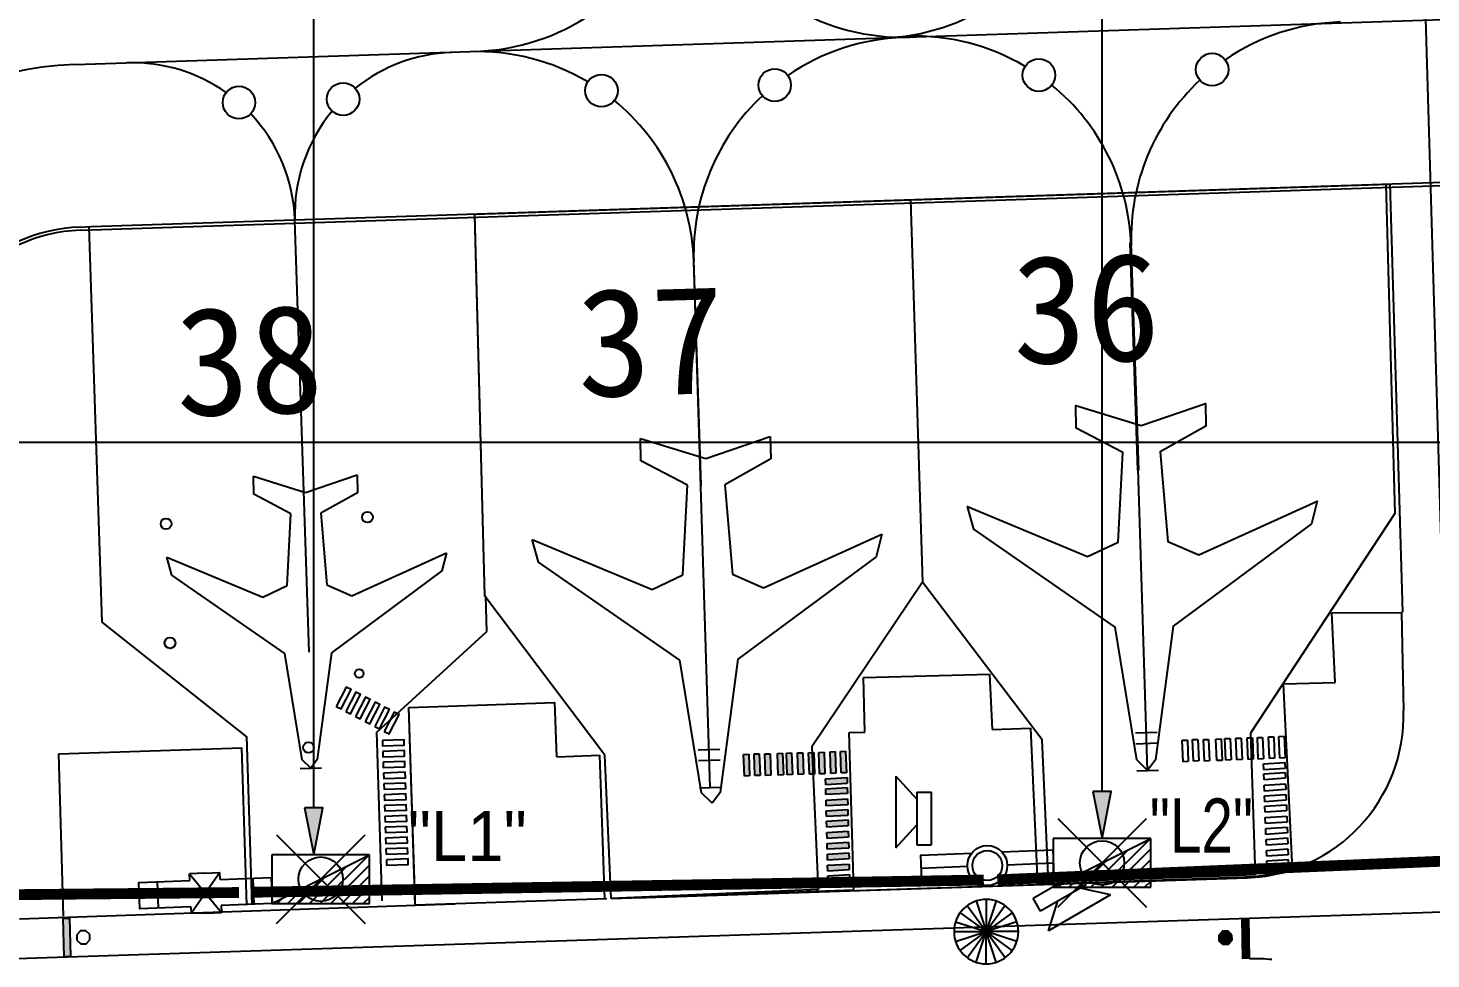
# Model space of a CAD drawing. Header units: millimetres. Extents: x 1358 to 1865, y 706 to 1003.
# Drawn here: x 1554.61 to 1586.23, y 872.35 to 893.32 of the extents above; entities that cross this region are included whole.
import ezdxf

# ---------------------------------------------------------------- set-up
doc = ezdxf.new("R2010")
doc.units = ezdxf.units.MM
doc.header["$PDMODE"] = 35
doc.linetypes.add('HIDDEN', pattern=[9.525, 6.35, -3.175])
for name, color, linetype in [('L-燈具圖', 7, 'Continuous'), ('建築', 7, 'Continuous'), ('文字', 6, 'Continuous'), ('既設管線', 1, 'HIDDEN'), ('電氣設備', 161, 'Continuous')]:
    doc.layers.add(name, color=color, linetype=linetype)
doc.styles.add('AE', font='romans.shx', dxfattribs={"bigfont": 'chineset.shx'})
doc.styles.add('新細明體', font='')
doc.styles.add('細明體', font='')
doc.styles.get('新細明體').set_extended_font_data('新細明體')
doc.styles.get('細明體').set_extended_font_data('細明體')

# ---------------------------------------------------------------- blocks, each defined once
blk = doc.blocks.new('GN02D2D')
at = {"color": 0, "linetype": 'ByBlock'}
for p, q in [((-300, 0), (300, 300)), ((-300, 300), (-300, 0)), ((300, 300), (-300, 300)), ((-3.4, 0), (293.2, 296.6)), ((300, 0), (300, 300)), ((-69.7, 0), (160.6, 230.3)), ((62.9, 0), (300, 237.1)), ((-202.3, 0), (-104.6, 97.7)), ((-136, 0), (28, 164)), ((129.2, 0), (300, 170.8)), ((195.5, 0), (300, 104.5)), ((-300, 0), (300, 0)), ((-268.6, 0), (-237.1, 31.4)), ((261.8, 0), (300, 38.2))]:
    blk.add_line(p, q, dxfattribs=at)
blk.add_point((0, 150), dxfattribs=at)
at = {"color": 0, "linetype": 'ByBlock', "style": 'AE', "flags": 1}
blk.add_attdef('KENCAD', (0, 0), '', height=1, dxfattribs=at)
blk = doc.blocks.new('L-10M高桅桿A')
at = {"layer": 'L-燈具圖', "color": 3}
for p, q in [((-6.1, 0), (-1.84, 0)), ((1.84, 0), (6.1, 0))]:
    blk.add_line(p, q, dxfattribs=at)
at = {"layer": 'L-燈具圖', "color": 3, "elevation": 0}
for points in [[(-1.39, -1.21), (-6.1, -1.21), (-6.1, 1.21), (-1.39, 1.21)], [(1.39, 1.21), (6.1, 1.21), (6.1, -1.21), (1.39, -1.21)]]:
    blk.add_lwpolyline(points, dxfattribs=at)
at = {"layer": 'L-燈具圖', "color": 3}
for radius in [1.84, 1.38]:
    blk.add_circle((0, 0), radius, dxfattribs=at)
blk = doc.blocks.new('L-防水號角喇叭')
at = {"layer": 'L-燈具圖', "color": 6, "ltscale": 1000}
for p, q in [((-19.4, 39.2), (0, 17.9)), ((-19.4, 39.2), (-19.4, -27.1)), ((0, 24.3), (0, -24.3)), ((0, 24.3), (13.6, 24.3)), ((13.6, -24.3), (13.6, 24.3)), ((-19.4, -27.1), (0, -5.7)), ((0, -24.3), (13.6, -24.3))]:
    blk.add_line(p, q, dxfattribs=at)
blk = doc.blocks.new('L-雷雨警示燈')
at = {"layer": 'L-燈具圖', "color": 87, "ltscale": 1000}
for p in [(-9.2, 28.3), (0, 29.7), (9.2, 28.3), (-24, 17.5), (-17.5, 24), (17.5, 24), (24, 17.5), (-28.3, 9.2), (-17.5, -24), (-9.2, -28.3), (28.3, 9.2), (0, -29.7), (9.2, -28.3), (28.3, -9.2), (-29.7, 0), (-28.3, -9.2), (-24, -17.5), (17.5, -24), (24, -17.5), (29.7, 0)]:
    blk.add_line(p, (0, 0), dxfattribs=at)
blk.add_circle((0, 0), 29.7, dxfattribs=at)
blk = doc.blocks.new('L-15M高桅桿Ⅱ')
at = {"layer": 'L-燈具圖', "color": 190}
for p, q in [((0, 1.84), (-1.39, 1.84)), ((-1.39, 1.21), (-1.39, 1.84)), ((1.39, 1.84), (-1.39, -1.84)), ((-1.39, 1.84), (1.39, -1.84)), ((0, 1.84), (1.39, 1.84)), ((1.39, 1.21), (1.39, 1.84)), ((-4.42, 1.21, 3.92), (-4.42, -1.21, 3.92)), ((4.42, 1.21, 3.92), (4.42, -1.21, 3.92)), ((-1.39, -1.21), (-1.39, -1.84)), ((1.39, -1.21), (1.39, -1.84)), ((0, -1.84), (-1.39, -1.84)), ((0, -1.84), (1.39, -1.84))]:
    blk.add_line(p, q, dxfattribs=at)
at = {"layer": 'L-燈具圖', "color": 190, "elevation": 0}
for points in [[(-1.39, -1.21), (-6.1, -1.21), (-6.1, 1.21), (-1.39, 1.21)], [(1.39, 1.21), (6.1, 1.21), (6.1, -1.21), (1.39, -1.21)]]:
    blk.add_lwpolyline(points, dxfattribs=at)

msp = doc.modelspace()

# ---------------------------------------------------------------- hatches: boundary and pattern name
at = {"layer": '建築', "ltscale": 1000}
h = msp.add_hatch(color=256, dxfattribs=at)
h.paths.add_polyline_path([(1570.754, 876.468), (1570.871, 876.472), (1570.854, 876.957), (1570.737, 876.953)])
h.paths.add_polyline_path([(1570.99, 876.479), (1571.107, 876.483), (1571.09, 876.968), (1570.973, 876.964)])
h.paths.add_polyline_path([(1571.233, 876.48), (1571.35, 876.484), (1571.333, 876.969), (1571.216, 876.965)])
h.paths.add_polyline_path([(1571.516, 876.489), (1571.633, 876.493), (1571.616, 876.979), (1571.499, 876.974)])
h.paths.add_polyline_path([(1571.819, 876.987), (1571.702, 876.983), (1571.719, 876.498), (1571.836, 876.502)])
h.paths.add_polyline_path([(1572.067, 876.993), (1571.95, 876.989), (1571.967, 876.503), (1572.084, 876.507)])
h.paths.add_polyline_path([(1572.219, 876.508), (1572.301, 876.511), (1572.28, 876.996), (1572.202, 876.993)])
h.paths.add_polyline_path([(1572.449, 876.516), (1572.566, 876.52), (1572.549, 877.005), (1572.432, 877.001)])
h.paths.add_polyline_path([(1572.701, 876.528), (1572.818, 876.532), (1572.801, 877.017), (1572.684, 877.013)])
h.paths.add_polyline_path([(1572.935, 876.537), (1573.052, 876.541), (1573.035, 877.026), (1572.918, 877.022)])
h.paths.add_polyline_path([(1572.584, 876.404), (1572.589, 876.271), (1573.073, 876.299), (1573.068, 876.432)])
h.paths.add_polyline_path([(1573.076, 876.076), (1573.071, 876.209), (1572.587, 876.181), (1572.592, 876.048)])
h.paths.add_polyline_path([(1573.083, 875.821), (1573.078, 875.954), (1572.593, 875.926), (1572.598, 875.793)])
h.paths.add_polyline_path([(1573.088, 875.581), (1573.083, 875.714), (1572.599, 875.686), (1572.604, 875.553)])
h.paths.add_polyline_path([(1572.605, 875.449), (1572.61, 875.316), (1573.094, 875.344), (1573.089, 875.477)])
h.paths.add_polyline_path([(1572.611, 875.195), (1572.616, 875.062), (1573.1, 875.09), (1573.095, 875.223)])
h.paths.add_polyline_path([(1572.617, 874.95), (1572.622, 874.816), (1573.106, 874.844), (1573.101, 874.978)])
h.paths.add_polyline_path([(1573.112, 874.6), (1573.107, 874.734), (1572.623, 874.706), (1572.628, 874.573)])
h.paths.add_polyline_path([(1572.629, 874.457), (1572.634, 874.324), (1573.118, 874.352), (1573.113, 874.485)])
h.paths.add_polyline_path([(1573.124, 874.114), (1573.119, 874.247), (1572.635, 874.219), (1572.64, 874.086)])
msp.add_hatch(color=256, dxfattribs=at).paths.add_polyline_path([(1555.399, 873.263), (1555.545, 873.267), (1555.568, 872.399), (1555.422, 872.394)])
h = msp.add_hatch(color=256, dxfattribs=at)
h.dxf.hatch_style = 1
h.paths.add_polyline_path([(1581.539, 872.675), (1581.661, 872.678), (1581.744, 872.767), (1581.741, 872.889), (1581.652, 872.973), (1581.53, 872.969), (1581.446, 872.88), (1581.45, 872.758)])
at = {"layer": '文字'}
h = msp.add_hatch(color=256, dxfattribs=at)
h.dxf.hatch_style = 1
h.paths.add_polyline_path([(1579.021, 876.117), (1578.815, 876.117), (1578.815, 875.06)])
h.paths.add_polyline_path([(1578.815, 876.117), (1578.608, 876.117), (1578.815, 875.06)])
h = msp.add_hatch(color=256, dxfattribs=at)
h.dxf.hatch_style = 1
h.paths.add_polyline_path([(1561.255, 875.751), (1561.049, 875.751), (1561.049, 874.693)])
h.paths.add_polyline_path([(1561.049, 875.751), (1560.842, 875.751), (1561.049, 874.693)])

# ---------------------------------------------------------------- linework, layer by layer
msp.add_line((1555.41, 873.308, -0.309), (1555.3, 876.969, -0.309))
at = {"elevation": -0.309}
msp.add_lwpolyline([(1579.84, 876.594), (1579.6, 876.83), (1579.109, 879.822), (1575.927, 882.029), (1575.783, 882.538), (1578.486, 881.411), (1579.174, 881.737), (1579.282, 883.758), (1578.233, 884.306), (1578.225, 884.814), (1579.694, 884.362), (1581.148, 884.86), (1581.157, 884.352), (1580.125, 883.772), (1580.296, 881.754), (1580.993, 881.449), (1583.66, 882.66), (1583.532, 882.146), (1580.419, 879.842), (1580.022, 876.836)], close=True, dxfattribs=at)
at = {"color": 5, "linetype": 'ByBlock'}
msp.add_lwpolyline([(1511.587, 883.992), (1798.346, 883.992), (1798.346, 857.67), (1511.587, 857.67)], close=True, dxfattribs=at)
at = {"layer": '建築', "ltscale": 1000}
for p, q in [((1585.543, 912.695, -0.309), (1587.292, 853.173, -0.309)), ((1555.667, 892.497, -0.309), (1649.171, 895.567, -0.309)), ((1556.035, 888.845, -0.309), (1647.959, 891.863, -0.309)), ((1556.037, 888.772, -0.309), (1647.961, 891.79, -0.309)), ((1564.68, 889.125, -0.309), (1585.281, 889.801, -0.309)), ((1585.212, 889.797, -0.309), (1585.415, 882.382, -0.309)), ((1585.3, 889.806, -0.309), (1585.583, 880.156, -0.309)), ((1574.496, 889.447, -0.309), (1574.767, 880.838, -0.309)), ((1564.906, 880.517, -0.309), (1564.68, 889.127, -0.309)), ((1555.787, 888.837, -0.309), (1556.035, 888.845, -0.309)), ((1556.278, 879.936, -0.309), (1555.986, 888.839, -0.309)), ((1560.942, 879.259, -0.309), (1560.622, 888.992, -0.309)), ((1564.906, 880.517, -0.309), (1564.681, 889.086, -0.309)), ((1564.906, 880.517, -0.309), (1564.681, 889.086, -0.309)), ((1564.906, 880.517, -0.309), (1564.681, 889.086, -0.309)), ((1555.789, 888.763, -0.309), (1556.037, 888.772, -0.309)), ((1579.624, 883.356, -0.309), (1579.45, 888.478, -0.309)), ((1579.643, 883.361, -0.309), (1579.469, 888.482, -0.309)), ((1579.84, 876.594, -0.309), (1579.469, 888.482, -0.309)), ((1569.777, 883.016, -0.309), (1569.612, 888.101, -0.309)), ((1569.983, 876.212, -0.309), (1569.613, 888.066, -0.309)), ((1568.422, 883.566, -0.309), (1568.414, 884.074, -0.309)), ((1568.414, 884.074, -0.309), (1569.883, 883.622, -0.309)), ((1569.883, 883.622, -0.309), (1571.338, 884.119, -0.309)), ((1571.338, 884.119, -0.309), (1571.346, 883.611, -0.309)), ((1569.471, 883.018, -0.309), (1568.422, 883.566, -0.309)), ((1571.346, 883.611, -0.309), (1570.314, 883.031, -0.309)), ((1559.695, 882.815, -0.309), (1559.689, 883.221, -0.309)), ((1559.689, 883.221, -0.309), (1560.865, 882.859, -0.309)), ((1560.865, 882.859, -0.309), (1562.028, 883.257, -0.309)), ((1562.028, 883.257, -0.309), (1562.035, 882.851, -0.309)), ((1560.535, 882.377, -0.309), (1559.695, 882.815, -0.309)), ((1562.035, 882.851, -0.309), (1561.209, 882.387, -0.309)), ((1569.363, 880.997, -0.309), (1569.471, 883.018, -0.309)), ((1569.771, 882.992, -0.309), (1569.771, 883.04, -0.309)), ((1570.314, 883.031, -0.309), (1570.485, 881.014, -0.309)), ((1560.448, 880.759, -0.309), (1560.535, 882.377, -0.309)), ((1561.209, 882.387, -0.309), (1561.346, 880.773, -0.309)), ((1585.415, 882.382, -0.309), (1582.162, 877.43, -0.309)), ((1571.182, 880.709, -0.309), (1573.849, 881.92, -0.309)), ((1573.849, 881.92, -0.309), (1573.721, 881.406, -0.309)), ((1566.116, 881.288, -0.309), (1565.972, 881.798, -0.309)), ((1565.972, 881.798, -0.309), (1568.675, 880.67, -0.309)), ((1557.851, 880.993, -0.309), (1557.735, 881.4, -0.309)), ((1557.735, 881.4, -0.309), (1559.898, 880.498, -0.309)), ((1561.904, 880.529, -0.309), (1564.038, 881.498, -0.309)), ((1564.038, 881.498, -0.309), (1563.935, 881.087, -0.309)), ((1569.298, 879.081, -0.309), (1566.116, 881.288, -0.309)), ((1573.721, 881.406, -0.309), (1570.608, 879.102, -0.309)), ((1560.397, 879.227, -0.309), (1557.851, 880.993, -0.309)), ((1563.935, 881.087, -0.309), (1561.445, 879.243, -0.309)), ((1568.675, 880.67, -0.309), (1569.363, 880.997, -0.309)), ((1570.485, 881.014, -0.309), (1571.182, 880.709, -0.309)), ((1559.898, 880.498, -0.309), (1560.448, 880.759, -0.309)), ((1561.346, 880.773, -0.309), (1561.904, 880.529, -0.309)), ((1574.767, 880.838, -0.309), (1572.274, 877.123, -0.309)), ((1577.463, 877.285, -0.309), (1574.767, 880.838, -0.309)), ((1567.61, 876.939, -0.309), (1564.906, 880.517, -0.309)), ((1564.906, 880.517, -0.309), (1564.906, 880.517, -0.309)), ((1564.951, 879.721, -0.309), (1564.924, 880.521, -0.309)), ((1559.539, 877.349, -0.309), (1556.278, 879.936, -0.309)), ((1583.994, 880.144, -0.309), (1585.565, 880.149, -0.309)), ((1584.07, 878.578, -0.309), (1583.994, 880.144, -0.309)), ((1585.565, 880.151, -0.309), (1585.611, 877.943, -0.309)), ((1585.565, 880.149, -0.309), (1585.565, 880.149, -0.309)), ((1562.467, 877.452, -0.309), (1564.951, 879.721, -0.309)), ((1560.789, 876.834, -0.309), (1560.397, 879.227, -0.309)), ((1561.445, 879.243, -0.309), (1561.127, 876.839, -0.309)), ((1569.789, 876.09, -0.309), (1569.298, 879.081, -0.309)), ((1570.608, 879.102, -0.309), (1570.211, 876.096, -0.309)), ((1573.435, 878.691, -0.309), (1576.279, 878.76, -0.309)), ((1573.469, 877.458, -0.309), (1573.435, 878.691, -0.309)), ((1576.279, 878.76, -0.309), (1576.337, 877.513, -0.309)), ((1582.901, 878.542, -0.309), (1584.07, 878.578, -0.309)), ((1583.108, 874.38, -0.309), (1582.901, 878.542, -0.309)), ((1563.189, 878.013, -0.309), (1566.483, 878.122, -0.309)), ((1566.523, 876.902, -0.309), (1566.483, 878.122, -0.309)), ((1563.331, 873.681, -0.309), (1563.189, 878.013, -0.309)), ((1563.335, 873.556, -0.309), (1563.189, 878.013, -0.309)), ((1562.591, 873.659, -0.309), (1562.467, 877.452, -0.309)), ((1573.113, 877.449, -0.309), (1573.469, 877.458, -0.309)), ((1573.219, 873.9, -0.309), (1573.113, 877.449, -0.309)), ((1576.337, 877.513, -0.309), (1577.199, 877.546, -0.309)), ((1577.199, 877.546, -0.309), (1577.357, 874.033, -0.309)), ((1579.568, 877.44, -0.309), (1580.056, 877.456, -0.309)), ((1582.162, 877.43, -0.309), (1582.264, 874.241, -0.309)), ((1555.3, 876.969, -0.309), (1559.425, 877.104, -0.309)), ((1559.541, 873.559, -0.309), (1559.425, 877.104, -0.309)), ((1559.663, 873.563, -0.309), (1559.538, 877.356, -0.309)), ((1572.274, 877.123, -0.309), (1572.414, 873.909, -0.309)), ((1577.604, 874.078, -0.309), (1577.463, 877.285, -0.309)), ((1579.576, 877.196, -0.309), (1580.064, 877.212, -0.309)), ((1580.62, 877.274, -0.309), (1580.737, 877.279, -0.309)), ((1580.641, 876.789, -0.309), (1580.62, 877.274, -0.309)), ((1580.737, 877.279, -0.309), (1580.758, 876.794, -0.309)), ((1580.856, 877.287, -0.309), (1580.973, 877.292, -0.309)), ((1580.877, 876.802, -0.309), (1580.856, 877.287, -0.309)), ((1580.973, 877.292, -0.309), (1580.994, 876.807, -0.309)), ((1581.099, 877.289, -0.309), (1581.216, 877.294, -0.309)), ((1581.12, 876.804, -0.309), (1581.099, 877.289, -0.309)), ((1581.216, 877.294, -0.309), (1581.237, 876.809, -0.309)), ((1581.382, 877.301, -0.309), (1581.499, 877.306, -0.309)), ((1581.402, 876.816, -0.309), (1581.382, 877.301, -0.309)), ((1581.499, 877.306, -0.309), (1581.52, 876.821, -0.309)), ((1581.585, 877.311, -0.309), (1581.702, 877.316, -0.309)), ((1581.605, 876.826, -0.309), (1581.585, 877.311, -0.309)), ((1581.702, 877.316, -0.309), (1581.722, 876.831, -0.309)), ((1581.833, 877.318, -0.309), (1581.95, 877.323, -0.309)), ((1581.853, 876.833, -0.309), (1581.833, 877.318, -0.309)), ((1581.95, 877.323, -0.309), (1581.971, 876.838, -0.309)), ((1582.085, 877.325, -0.309), (1582.203, 877.33, -0.309)), ((1582.106, 876.839, -0.309), (1582.085, 877.325, -0.309)), ((1582.203, 877.33, -0.309), (1582.223, 876.844, -0.309)), ((1582.315, 877.334, -0.309), (1582.432, 877.339, -0.309)), ((1582.336, 876.849, -0.309), (1582.315, 877.334, -0.309)), ((1582.432, 877.339, -0.309), (1582.453, 876.854, -0.309)), ((1582.567, 877.348, -0.309), (1582.684, 877.353, -0.309)), ((1582.587, 876.863, -0.309), (1582.567, 877.348, -0.309)), ((1582.684, 877.353, -0.309), (1582.704, 876.868, -0.309)), ((1582.801, 877.359, -0.309), (1582.918, 877.364, -0.309)), ((1582.822, 876.873, -0.309), (1582.801, 877.359, -0.309)), ((1582.918, 877.364, -0.309), (1582.939, 876.878, -0.309)), ((1560.982, 876.645, -0.309), (1560.789, 876.834, -0.309)), ((1561.127, 876.839, -0.309), (1560.982, 876.645, -0.309)), ((1566.523, 876.902, -0.309), (1567.499, 876.934, -0.309)), ((1567.605, 873.696, -0.309), (1567.499, 876.934, -0.309)), ((1567.752, 873.708, -0.309), (1567.61, 876.939, -0.309)), ((1569.711, 877.058, -0.309), (1570.199, 877.074, -0.309)), ((1569.711, 877.058, -0.309), (1570.199, 877.074, -0.309)), ((1569.711, 877.058, -0.309), (1570.199, 877.074, -0.309)), ((1569.711, 877.058, -0.309), (1570.199, 877.074, -0.309)), ((1569.719, 876.814, -0.309), (1570.207, 876.83, -0.309)), ((1569.719, 876.814, -0.309), (1570.207, 876.83, -0.309)), ((1569.719, 876.814, -0.309), (1570.207, 876.83, -0.309)), ((1569.719, 876.814, -0.309), (1570.207, 876.83, -0.309)), ((1570.737, 876.953, -0.309), (1570.854, 876.957, -0.309)), ((1570.737, 876.953, -0.309), (1570.854, 876.957, -0.309)), ((1570.737, 876.953, -0.309), (1570.854, 876.957, -0.309)), ((1570.737, 876.953, -0.309), (1570.854, 876.957, -0.309)), ((1570.754, 876.468, -0.309), (1570.737, 876.953, -0.309)), ((1570.754, 876.468, -0.309), (1570.737, 876.953, -0.309)), ((1570.754, 876.468, -0.309), (1570.737, 876.953, -0.309)), ((1570.754, 876.468, -0.309), (1570.737, 876.953, -0.309)), ((1570.854, 876.957, -0.309), (1570.871, 876.472, -0.309)), ((1570.854, 876.957, -0.309), (1570.871, 876.472, -0.309)), ((1570.854, 876.957, -0.309), (1570.871, 876.472, -0.309)), ((1570.854, 876.957, -0.309), (1570.871, 876.472, -0.309)), ((1570.973, 876.964, -0.309), (1571.09, 876.968, -0.309)), ((1570.973, 876.964, -0.309), (1571.09, 876.968, -0.309)), ((1570.973, 876.964, -0.309), (1571.09, 876.968, -0.309)), ((1570.973, 876.964, -0.309), (1571.09, 876.968, -0.309)), ((1570.99, 876.479, -0.309), (1570.973, 876.964, -0.309)), ((1570.99, 876.479, -0.309), (1570.973, 876.964, -0.309)), ((1570.99, 876.479, -0.309), (1570.973, 876.964, -0.309)), ((1570.99, 876.479, -0.309), (1570.973, 876.964, -0.309)), ((1571.09, 876.968, -0.309), (1571.107, 876.483, -0.309)), ((1571.09, 876.968, -0.309), (1571.107, 876.483, -0.309)), ((1571.09, 876.968, -0.309), (1571.107, 876.483, -0.309)), ((1571.09, 876.968, -0.309), (1571.107, 876.483, -0.309)), ((1571.216, 876.965, -0.309), (1571.333, 876.969, -0.309)), ((1571.216, 876.965, -0.309), (1571.333, 876.969, -0.309)), ((1571.216, 876.965, -0.309), (1571.333, 876.969, -0.309)), ((1571.216, 876.965, -0.309), (1571.333, 876.969, -0.309)), ((1571.233, 876.48, -0.309), (1571.216, 876.965, -0.309)), ((1571.233, 876.48, -0.309), (1571.216, 876.965, -0.309)), ((1571.233, 876.48, -0.309), (1571.216, 876.965, -0.309)), ((1571.233, 876.48, -0.309), (1571.216, 876.965, -0.309)), ((1571.333, 876.969, -0.309), (1571.35, 876.484, -0.309)), ((1571.333, 876.969, -0.309), (1571.35, 876.484, -0.309)), ((1571.333, 876.969, -0.309), (1571.35, 876.484, -0.309)), ((1571.333, 876.969, -0.309), (1571.35, 876.484, -0.309)), ((1571.499, 876.974, -0.309), (1571.616, 876.979, -0.309)), ((1571.499, 876.974, -0.309), (1571.616, 876.979, -0.309)), ((1571.499, 876.974, -0.309), (1571.616, 876.979, -0.309)), ((1571.499, 876.974, -0.309), (1571.616, 876.979, -0.309)), ((1571.516, 876.489, -0.309), (1571.499, 876.974, -0.309)), ((1571.516, 876.489, -0.309), (1571.499, 876.974, -0.309)), ((1571.516, 876.489, -0.309), (1571.499, 876.974, -0.309)), ((1571.516, 876.489, -0.309), (1571.499, 876.974, -0.309)), ((1571.616, 876.979, -0.309), (1571.633, 876.493, -0.309)), ((1571.616, 876.979, -0.309), (1571.633, 876.493, -0.309)), ((1571.616, 876.979, -0.309), (1571.633, 876.493, -0.309)), ((1571.616, 876.979, -0.309), (1571.633, 876.493, -0.309)), ((1571.702, 876.983, -0.309), (1571.819, 876.987, -0.309)), ((1571.702, 876.983, -0.309), (1571.819, 876.987, -0.309)), ((1571.702, 876.983, -0.309), (1571.819, 876.987, -0.309)), ((1571.702, 876.983, -0.309), (1571.819, 876.987, -0.309)), ((1571.719, 876.498, -0.309), (1571.702, 876.983, -0.309)), ((1571.719, 876.498, -0.309), (1571.702, 876.983, -0.309)), ((1571.719, 876.498, -0.309), (1571.702, 876.983, -0.309)), ((1571.719, 876.498, -0.309), (1571.702, 876.983, -0.309)), ((1571.819, 876.987, -0.309), (1571.836, 876.502, -0.309)), ((1571.819, 876.987, -0.309), (1571.836, 876.502, -0.309)), ((1571.819, 876.987, -0.309), (1571.836, 876.502, -0.309)), ((1571.819, 876.987, -0.309), (1571.836, 876.502, -0.309)), ((1571.95, 876.989, -0.309), (1572.067, 876.993, -0.309)), ((1571.95, 876.989, -0.309), (1572.067, 876.993, -0.309)), ((1571.95, 876.989, -0.309), (1572.067, 876.993, -0.309)), ((1571.95, 876.989, -0.309), (1572.067, 876.993, -0.309)), ((1571.967, 876.503, -0.309), (1571.95, 876.989, -0.309)), ((1571.967, 876.503, -0.309), (1571.95, 876.989, -0.309)), ((1571.967, 876.503, -0.309), (1571.95, 876.989, -0.309)), ((1571.967, 876.503, -0.309), (1571.95, 876.989, -0.309)), ((1572.067, 876.993, -0.309), (1572.084, 876.507, -0.309)), ((1572.067, 876.993, -0.309), (1572.084, 876.507, -0.309)), ((1572.067, 876.993, -0.309), (1572.084, 876.507, -0.309)), ((1572.067, 876.993, -0.309), (1572.084, 876.507, -0.309)), ((1572.202, 876.993, -0.309), (1572.32, 876.997, -0.309)), ((1572.202, 876.993, -0.309), (1572.32, 876.997, -0.309)), ((1572.202, 876.993, -0.309), (1572.32, 876.997, -0.309)), ((1572.202, 876.993, -0.309), (1572.32, 876.997, -0.309)), ((1572.219, 876.508, -0.309), (1572.202, 876.993, -0.309)), ((1572.219, 876.508, -0.309), (1572.202, 876.993, -0.309)), ((1572.219, 876.508, -0.309), (1572.202, 876.993, -0.309)), ((1572.219, 876.508, -0.309), (1572.202, 876.993, -0.309)), ((1572.32, 876.997, -0.309), (1572.337, 876.512, -0.309)), ((1572.32, 876.997, -0.309), (1572.337, 876.512, -0.309)), ((1572.32, 876.997, -0.309), (1572.337, 876.512, -0.309)), ((1572.32, 876.997, -0.309), (1572.337, 876.512, -0.309)), ((1572.432, 877.001, -0.309), (1572.549, 877.005, -0.309)), ((1572.432, 877.001, -0.309), (1572.549, 877.005, -0.309)), ((1572.432, 877.001, -0.309), (1572.549, 877.005, -0.309)), ((1572.432, 877.001, -0.309), (1572.549, 877.005, -0.309)), ((1572.449, 876.516, -0.309), (1572.432, 877.001, -0.309)), ((1572.449, 876.516, -0.309), (1572.432, 877.001, -0.309)), ((1572.449, 876.516, -0.309), (1572.432, 877.001, -0.309)), ((1572.449, 876.516, -0.309), (1572.432, 877.001, -0.309)), ((1572.549, 877.005, -0.309), (1572.566, 876.52, -0.309)), ((1572.549, 877.005, -0.309), (1572.566, 876.52, -0.309)), ((1572.549, 877.005, -0.309), (1572.566, 876.52, -0.309)), ((1572.549, 877.005, -0.309), (1572.566, 876.52, -0.309)), ((1572.684, 877.013, -0.309), (1572.801, 877.017, -0.309)), ((1572.684, 877.013, -0.309), (1572.801, 877.017, -0.309)), ((1572.684, 877.013, -0.309), (1572.801, 877.017, -0.309)), ((1572.684, 877.013, -0.309), (1572.801, 877.017, -0.309)), ((1572.701, 876.528, -0.309), (1572.684, 877.013, -0.309)), ((1572.701, 876.528, -0.309), (1572.684, 877.013, -0.309)), ((1572.701, 876.528, -0.309), (1572.684, 877.013, -0.309)), ((1572.701, 876.528, -0.309), (1572.684, 877.013, -0.309)), ((1572.801, 877.017, -0.309), (1572.818, 876.532, -0.309)), ((1572.801, 877.017, -0.309), (1572.818, 876.532, -0.309)), ((1572.801, 877.017, -0.309), (1572.818, 876.532, -0.309)), ((1572.801, 877.017, -0.309), (1572.818, 876.532, -0.309)), ((1572.918, 877.022, -0.309), (1573.035, 877.026, -0.309)), ((1572.918, 877.022, -0.309), (1573.035, 877.026, -0.309)), ((1572.918, 877.022, -0.309), (1573.035, 877.026, -0.309)), ((1572.918, 877.022, -0.309), (1573.035, 877.026, -0.309)), ((1572.935, 876.537, -0.309), (1572.918, 877.022, -0.309)), ((1572.935, 876.537, -0.309), (1572.918, 877.022, -0.309)), ((1572.935, 876.537, -0.309), (1572.918, 877.022, -0.309)), ((1572.935, 876.537, -0.309), (1572.918, 877.022, -0.309)), ((1573.035, 877.026, -0.309), (1573.052, 876.541, -0.309)), ((1573.035, 877.026, -0.309), (1573.052, 876.541, -0.309)), ((1573.035, 877.026, -0.309), (1573.052, 876.541, -0.309)), ((1573.035, 877.026, -0.309), (1573.052, 876.541, -0.309)), ((1580.758, 876.794, -0.309), (1580.641, 876.789, -0.309)), ((1580.994, 876.807, -0.309), (1580.877, 876.802, -0.309)), ((1581.237, 876.809, -0.309), (1581.12, 876.804, -0.309)), ((1581.52, 876.821, -0.309), (1581.402, 876.816, -0.309)), ((1581.722, 876.831, -0.309), (1581.605, 876.826, -0.309)), ((1581.971, 876.838, -0.309), (1581.853, 876.833, -0.309)), ((1582.223, 876.844, -0.309), (1582.106, 876.839, -0.309)), ((1582.453, 876.854, -0.309), (1582.336, 876.849, -0.309)), ((1582.452, 876.739, -0.309), (1582.936, 876.772, -0.309)), ((1582.704, 876.868, -0.309), (1582.587, 876.863, -0.309)), ((1582.939, 876.878, -0.309), (1582.822, 876.873, -0.309)), ((1582.936, 876.772, -0.309), (1582.942, 876.639, -0.309)), ((1560.738, 876.637, -0.309), (1561.226, 876.653, -0.309)), ((1570.871, 876.472, -0.309), (1570.754, 876.468, -0.309)), ((1570.871, 876.472, -0.309), (1570.754, 876.468, -0.309)), ((1570.871, 876.472, -0.309), (1570.754, 876.468, -0.309)), ((1570.871, 876.472, -0.309), (1570.754, 876.468, -0.309)), ((1571.107, 876.483, -0.309), (1570.99, 876.479, -0.309)), ((1571.107, 876.483, -0.309), (1570.99, 876.479, -0.309)), ((1571.107, 876.483, -0.309), (1570.99, 876.479, -0.309)), ((1571.107, 876.483, -0.309), (1570.99, 876.479, -0.309)), ((1571.35, 876.484, -0.309), (1571.233, 876.48, -0.309)), ((1571.35, 876.484, -0.309), (1571.233, 876.48, -0.309)), ((1571.35, 876.484, -0.309), (1571.233, 876.48, -0.309)), ((1571.35, 876.484, -0.309), (1571.233, 876.48, -0.309)), ((1571.633, 876.493, -0.309), (1571.516, 876.489, -0.309)), ((1571.633, 876.493, -0.309), (1571.516, 876.489, -0.309)), ((1571.633, 876.493, -0.309), (1571.516, 876.489, -0.309)), ((1571.633, 876.493, -0.309), (1571.516, 876.489, -0.309)), ((1571.836, 876.502, -0.309), (1571.719, 876.498, -0.309)), ((1571.836, 876.502, -0.309), (1571.719, 876.498, -0.309)), ((1571.836, 876.502, -0.309), (1571.719, 876.498, -0.309)), ((1571.836, 876.502, -0.309), (1571.719, 876.498, -0.309)), ((1572.084, 876.507, -0.309), (1571.967, 876.503, -0.309)), ((1572.084, 876.507, -0.309), (1571.967, 876.503, -0.309)), ((1572.084, 876.507, -0.309), (1571.967, 876.503, -0.309)), ((1572.084, 876.507, -0.309), (1571.967, 876.503, -0.309)), ((1572.337, 876.512, -0.309), (1572.219, 876.508, -0.309)), ((1572.337, 876.512, -0.309), (1572.219, 876.508, -0.309)), ((1572.337, 876.512, -0.309), (1572.219, 876.508, -0.309)), ((1572.337, 876.512, -0.309), (1572.219, 876.508, -0.309)), ((1572.566, 876.52, -0.309), (1572.449, 876.516, -0.309)), ((1572.566, 876.52, -0.309), (1572.449, 876.516, -0.309)), ((1572.566, 876.52, -0.309), (1572.449, 876.516, -0.309)), ((1572.566, 876.52, -0.309), (1572.449, 876.516, -0.309)), ((1572.818, 876.532, -0.309), (1572.701, 876.528, -0.309)), ((1572.818, 876.532, -0.309), (1572.701, 876.528, -0.309)), ((1572.818, 876.532, -0.309), (1572.701, 876.528, -0.309)), ((1572.818, 876.532, -0.309), (1572.701, 876.528, -0.309)), ((1573.052, 876.541, -0.309), (1572.935, 876.537, -0.309)), ((1573.052, 876.541, -0.309), (1572.935, 876.537, -0.309)), ((1573.052, 876.541, -0.309), (1572.935, 876.537, -0.309)), ((1573.052, 876.541, -0.309), (1572.935, 876.537, -0.309)), ((1579.596, 876.586, -0.309), (1580.085, 876.602, -0.309)), ((1582.458, 876.606, -0.309), (1582.452, 876.739, -0.309)), ((1582.942, 876.639, -0.309), (1582.458, 876.606, -0.309)), ((1582.458, 876.516, -0.309), (1582.942, 876.549, -0.309)), ((1582.465, 876.383, -0.309), (1582.458, 876.516, -0.309)), ((1582.942, 876.549, -0.309), (1582.948, 876.416, -0.309)), ((1569.739, 876.204, -0.309), (1570.227, 876.22, -0.309)), ((1569.739, 876.204, -0.309), (1570.227, 876.22, -0.309)), ((1569.739, 876.204, -0.309), (1570.227, 876.22, -0.309)), ((1569.739, 876.204, -0.309), (1570.227, 876.22, -0.309)), ((1572.584, 876.404, -0.309), (1573.068, 876.432, -0.309)), ((1572.584, 876.404, -0.309), (1573.068, 876.432, -0.309)), ((1572.584, 876.404, -0.309), (1573.068, 876.432, -0.309)), ((1572.584, 876.404, -0.309), (1573.068, 876.432, -0.309)), ((1572.589, 876.271, -0.309), (1572.584, 876.404, -0.309)), ((1572.589, 876.271, -0.309), (1572.584, 876.404, -0.309)), ((1572.589, 876.271, -0.309), (1572.584, 876.404, -0.309)), ((1572.589, 876.271, -0.309), (1572.584, 876.404, -0.309)), ((1572.587, 876.181, -0.309), (1573.071, 876.209, -0.309)), ((1572.587, 876.181, -0.309), (1573.071, 876.209, -0.309)), ((1572.587, 876.181, -0.309), (1573.071, 876.209, -0.309)), ((1572.587, 876.181, -0.309), (1573.071, 876.209, -0.309)), ((1572.592, 876.048, -0.309), (1572.587, 876.181, -0.309)), ((1572.592, 876.048, -0.309), (1572.587, 876.181, -0.309)), ((1572.592, 876.048, -0.309), (1572.587, 876.181, -0.309)), ((1572.592, 876.048, -0.309), (1572.587, 876.181, -0.309)), ((1573.073, 876.299, -0.309), (1572.589, 876.271, -0.309)), ((1573.073, 876.299, -0.309), (1572.589, 876.271, -0.309)), ((1573.073, 876.299, -0.309), (1572.589, 876.271, -0.309)), ((1573.073, 876.299, -0.309), (1572.589, 876.271, -0.309)), ((1573.068, 876.432, -0.309), (1573.073, 876.299, -0.309)), ((1573.068, 876.432, -0.309), (1573.073, 876.299, -0.309)), ((1573.068, 876.432, -0.309), (1573.073, 876.299, -0.309)), ((1573.068, 876.432, -0.309), (1573.073, 876.299, -0.309)), ((1573.071, 876.209, -0.309), (1573.076, 876.076, -0.309)), ((1573.071, 876.209, -0.309), (1573.076, 876.076, -0.309)), ((1573.071, 876.209, -0.309), (1573.076, 876.076, -0.309)), ((1573.071, 876.209, -0.309), (1573.076, 876.076, -0.309)), ((1582.948, 876.416, -0.309), (1582.465, 876.383, -0.309)), ((1582.467, 876.261, -0.309), (1582.951, 876.295, -0.309)), ((1582.474, 876.128, -0.309), (1582.467, 876.261, -0.309)), ((1582.957, 876.161, -0.309), (1582.474, 876.128, -0.309)), ((1582.951, 876.295, -0.309), (1582.957, 876.161, -0.309)), ((1570.03, 875.854, -0.309), (1569.789, 876.09, -0.309)), ((1570.211, 876.096, -0.309), (1570.03, 875.854, -0.309)), ((1573.076, 876.076, -0.309), (1572.592, 876.048, -0.309)), ((1573.076, 876.076, -0.309), (1572.592, 876.048, -0.309)), ((1573.076, 876.076, -0.309), (1572.592, 876.048, -0.309)), ((1573.076, 876.076, -0.309), (1572.592, 876.048, -0.309)), ((1572.593, 875.926, -0.309), (1573.078, 875.954, -0.309)), ((1572.593, 875.926, -0.309), (1573.078, 875.954, -0.309)), ((1572.593, 875.926, -0.309), (1573.078, 875.954, -0.309)), ((1572.593, 875.926, -0.309), (1573.078, 875.954, -0.309)), ((1572.598, 875.793, -0.309), (1572.593, 875.926, -0.309)), ((1572.598, 875.793, -0.309), (1572.593, 875.926, -0.309)), ((1572.598, 875.793, -0.309), (1572.593, 875.926, -0.309)), ((1572.598, 875.793, -0.309), (1572.593, 875.926, -0.309)), ((1573.083, 875.821, -0.309), (1572.598, 875.793, -0.309)), ((1573.083, 875.821, -0.309), (1572.598, 875.793, -0.309)), ((1573.083, 875.821, -0.309), (1572.598, 875.793, -0.309)), ((1573.083, 875.821, -0.309), (1572.598, 875.793, -0.309)), ((1573.078, 875.954, -0.309), (1573.083, 875.821, -0.309)), ((1573.078, 875.954, -0.309), (1573.083, 875.821, -0.309)), ((1573.078, 875.954, -0.309), (1573.083, 875.821, -0.309)), ((1573.078, 875.954, -0.309), (1573.083, 875.821, -0.309)), ((1582.476, 876.021, -0.309), (1582.96, 876.054, -0.309)), ((1582.482, 875.888, -0.309), (1582.476, 876.021, -0.309)), ((1582.966, 875.921, -0.309), (1582.482, 875.888, -0.309)), ((1582.484, 875.785, -0.309), (1582.968, 875.818, -0.309)), ((1582.96, 876.054, -0.309), (1582.966, 875.921, -0.309)), ((1582.968, 875.818, -0.309), (1582.974, 875.685, -0.309)), ((1572.599, 875.686, -0.309), (1573.083, 875.714, -0.309)), ((1572.599, 875.686, -0.309), (1573.083, 875.714, -0.309)), ((1572.599, 875.686, -0.309), (1573.083, 875.714, -0.309)), ((1572.599, 875.686, -0.309), (1573.083, 875.714, -0.309)), ((1572.604, 875.553, -0.309), (1572.599, 875.686, -0.309)), ((1572.604, 875.553, -0.309), (1572.599, 875.686, -0.309)), ((1572.604, 875.553, -0.309), (1572.599, 875.686, -0.309)), ((1572.604, 875.553, -0.309), (1572.599, 875.686, -0.309)), ((1573.088, 875.581, -0.309), (1572.604, 875.553, -0.309)), ((1573.088, 875.581, -0.309), (1572.604, 875.553, -0.309)), ((1573.088, 875.581, -0.309), (1572.604, 875.553, -0.309)), ((1573.088, 875.581, -0.309), (1572.604, 875.553, -0.309)), ((1573.083, 875.714, -0.309), (1573.088, 875.581, -0.309)), ((1573.083, 875.714, -0.309), (1573.088, 875.581, -0.309)), ((1573.083, 875.714, -0.309), (1573.088, 875.581, -0.309)), ((1573.083, 875.714, -0.309), (1573.088, 875.581, -0.309)), ((1582.491, 875.651, -0.309), (1582.484, 875.785, -0.309)), ((1582.974, 875.685, -0.309), (1582.491, 875.651, -0.309)), ((1582.493, 875.53, -0.309), (1582.977, 875.563, -0.309)), ((1582.5, 875.397, -0.309), (1582.493, 875.53, -0.309)), ((1582.977, 875.563, -0.309), (1582.984, 875.43, -0.309)), ((1541.612, 871.942, -0.309), (1644.906, 875.324, -0.309)), ((1572.605, 875.449, -0.309), (1573.089, 875.477, -0.309)), ((1572.605, 875.449, -0.309), (1573.089, 875.477, -0.309)), ((1572.605, 875.449, -0.309), (1573.089, 875.477, -0.309)), ((1572.605, 875.449, -0.309), (1573.089, 875.477, -0.309)), ((1572.61, 875.316, -0.309), (1572.605, 875.449, -0.309)), ((1572.61, 875.316, -0.309), (1572.605, 875.449, -0.309)), ((1572.61, 875.316, -0.309), (1572.605, 875.449, -0.309)), ((1572.61, 875.316, -0.309), (1572.605, 875.449, -0.309)), ((1573.094, 875.344, -0.309), (1572.61, 875.316, -0.309)), ((1573.094, 875.344, -0.309), (1572.61, 875.316, -0.309)), ((1573.094, 875.344, -0.309), (1572.61, 875.316, -0.309)), ((1573.094, 875.344, -0.309), (1572.61, 875.316, -0.309)), ((1572.611, 875.195, -0.309), (1573.095, 875.223, -0.309)), ((1572.611, 875.195, -0.309), (1573.095, 875.223, -0.309)), ((1572.611, 875.195, -0.309), (1573.095, 875.223, -0.309)), ((1572.611, 875.195, -0.309), (1573.095, 875.223, -0.309)), ((1572.616, 875.062, -0.309), (1572.611, 875.195, -0.309)), ((1572.616, 875.062, -0.309), (1572.611, 875.195, -0.309)), ((1572.616, 875.062, -0.309), (1572.611, 875.195, -0.309)), ((1572.616, 875.062, -0.309), (1572.611, 875.195, -0.309)), ((1573.089, 875.477, -0.309), (1573.094, 875.344, -0.309)), ((1573.089, 875.477, -0.309), (1573.094, 875.344, -0.309)), ((1573.089, 875.477, -0.309), (1573.094, 875.344, -0.309)), ((1573.089, 875.477, -0.309), (1573.094, 875.344, -0.309)), ((1573.095, 875.223, -0.309), (1573.1, 875.09, -0.309)), ((1573.095, 875.223, -0.309), (1573.1, 875.09, -0.309)), ((1573.095, 875.223, -0.309), (1573.1, 875.09, -0.309)), ((1573.095, 875.223, -0.309), (1573.1, 875.09, -0.309)), ((1582.984, 875.43, -0.309), (1582.5, 875.397, -0.309)), ((1582.502, 875.285, -0.309), (1582.986, 875.318, -0.309)), ((1582.508, 875.152, -0.309), (1582.502, 875.285, -0.309)), ((1582.992, 875.185, -0.309), (1582.508, 875.152, -0.309)), ((1582.986, 875.318, -0.309), (1582.992, 875.185, -0.309)), ((1573.1, 875.09, -0.309), (1572.616, 875.062, -0.309)), ((1573.1, 875.09, -0.309), (1572.616, 875.062, -0.309)), ((1573.1, 875.09, -0.309), (1572.616, 875.062, -0.309)), ((1573.1, 875.09, -0.309), (1572.616, 875.062, -0.309)), ((1572.617, 874.95, -0.309), (1573.101, 874.978, -0.309)), ((1572.617, 874.95, -0.309), (1573.101, 874.978, -0.309)), ((1572.617, 874.95, -0.309), (1573.101, 874.978, -0.309)), ((1572.617, 874.95, -0.309), (1573.101, 874.978, -0.309)), ((1572.622, 874.816, -0.309), (1572.617, 874.95, -0.309)), ((1572.622, 874.816, -0.309), (1572.617, 874.95, -0.309)), ((1572.622, 874.816, -0.309), (1572.617, 874.95, -0.309)), ((1572.622, 874.816, -0.309), (1572.617, 874.95, -0.309)), ((1573.101, 874.978, -0.309), (1573.106, 874.844, -0.309)), ((1573.101, 874.978, -0.309), (1573.106, 874.844, -0.309)), ((1573.101, 874.978, -0.309), (1573.106, 874.844, -0.309)), ((1573.101, 874.978, -0.309), (1573.106, 874.844, -0.309)), ((1582.511, 875.041, -0.309), (1582.994, 875.075, -0.309)), ((1582.517, 874.908, -0.309), (1582.511, 875.041, -0.309)), ((1583.001, 874.941, -0.309), (1582.517, 874.908, -0.309)), ((1582.994, 875.075, -0.309), (1583.001, 874.941, -0.309)), ((1573.106, 874.844, -0.309), (1572.622, 874.816, -0.309)), ((1573.106, 874.844, -0.309), (1572.622, 874.816, -0.309)), ((1573.106, 874.844, -0.309), (1572.622, 874.816, -0.309)), ((1573.106, 874.844, -0.309), (1572.622, 874.816, -0.309)), ((1572.623, 874.706, -0.309), (1573.107, 874.734, -0.309)), ((1572.623, 874.706, -0.309), (1573.107, 874.734, -0.309)), ((1572.623, 874.706, -0.309), (1573.107, 874.734, -0.309)), ((1572.623, 874.706, -0.309), (1573.107, 874.734, -0.309)), ((1572.628, 874.573, -0.309), (1572.623, 874.706, -0.309)), ((1572.628, 874.573, -0.309), (1572.623, 874.706, -0.309)), ((1572.628, 874.573, -0.309), (1572.623, 874.706, -0.309)), ((1572.628, 874.573, -0.309), (1572.623, 874.706, -0.309)), ((1573.112, 874.6, -0.309), (1572.628, 874.573, -0.309)), ((1573.112, 874.6, -0.309), (1572.628, 874.573, -0.309)), ((1573.112, 874.6, -0.309), (1572.628, 874.573, -0.309)), ((1573.112, 874.6, -0.309), (1572.628, 874.573, -0.309)), ((1573.107, 874.734, -0.309), (1573.112, 874.6, -0.309)), ((1573.107, 874.734, -0.309), (1573.112, 874.6, -0.309)), ((1573.107, 874.734, -0.309), (1573.112, 874.6, -0.309)), ((1573.107, 874.734, -0.309), (1573.112, 874.6, -0.309)), ((1582.519, 874.793, -0.309), (1583.003, 874.826, -0.309)), ((1582.526, 874.659, -0.309), (1582.519, 874.793, -0.309)), ((1583.01, 874.693, -0.309), (1582.526, 874.659, -0.309)), ((1582.528, 874.555, -0.309), (1583.012, 874.588, -0.309)), ((1582.534, 874.422, -0.309), (1582.528, 874.555, -0.309)), ((1583.003, 874.826, -0.309), (1583.01, 874.693, -0.309)), ((1583.012, 874.588, -0.309), (1583.018, 874.455, -0.309)), ((1572.629, 874.457, -0.309), (1573.113, 874.485, -0.309)), ((1572.629, 874.457, -0.309), (1573.113, 874.485, -0.309)), ((1572.629, 874.457, -0.309), (1573.113, 874.485, -0.309)), ((1572.629, 874.457, -0.309), (1573.113, 874.485, -0.309)), ((1572.634, 874.324, -0.309), (1572.629, 874.457, -0.309)), ((1572.634, 874.324, -0.309), (1572.629, 874.457, -0.309)), ((1572.634, 874.324, -0.309), (1572.629, 874.457, -0.309)), ((1572.634, 874.324, -0.309), (1572.629, 874.457, -0.309)), ((1573.118, 874.352, -0.309), (1572.634, 874.324, -0.309)), ((1573.118, 874.352, -0.309), (1572.634, 874.324, -0.309)), ((1573.118, 874.352, -0.309), (1572.634, 874.324, -0.309)), ((1573.118, 874.352, -0.309), (1572.634, 874.324, -0.309)), ((1572.635, 874.219, -0.309), (1573.119, 874.247, -0.309)), ((1572.635, 874.219, -0.309), (1573.119, 874.247, -0.309)), ((1572.635, 874.219, -0.309), (1573.119, 874.247, -0.309)), ((1572.635, 874.219, -0.309), (1573.119, 874.247, -0.309)), ((1573.113, 874.485, -0.309), (1573.118, 874.352, -0.309)), ((1573.113, 874.485, -0.309), (1573.118, 874.352, -0.309)), ((1573.113, 874.485, -0.309), (1573.118, 874.352, -0.309)), ((1573.113, 874.485, -0.309), (1573.118, 874.352, -0.309)), ((1573.119, 874.247, -0.309), (1573.124, 874.114, -0.309)), ((1573.119, 874.247, -0.309), (1573.124, 874.114, -0.309)), ((1573.119, 874.247, -0.309), (1573.124, 874.114, -0.309)), ((1573.119, 874.247, -0.309), (1573.124, 874.114, -0.309)), ((1582.264, 874.241, -0.309), (1581.057, 874.193, -0.309)), ((1582.251, 874.204, -0.309), (1582.688, 874.274, -0.309)), ((1583.018, 874.455, -0.309), (1582.534, 874.422, -0.309)), ((1582.688, 874.274, -0.309), (1583.108, 874.38, -0.309)), ((1568.31, 873.726, -0.309), (1582.088, 874.176, -0.309)), ((1572.64, 874.086, -0.309), (1572.635, 874.219, -0.309)), ((1572.64, 874.086, -0.309), (1572.635, 874.219, -0.309)), ((1572.64, 874.086, -0.309), (1572.635, 874.219, -0.309)), ((1572.64, 874.086, -0.309), (1572.635, 874.219, -0.309)), ((1573.124, 874.114, -0.309), (1572.64, 874.086, -0.309)), ((1573.124, 874.114, -0.309), (1572.64, 874.086, -0.309)), ((1573.124, 874.114, -0.309), (1572.64, 874.086, -0.309)), ((1573.124, 874.114, -0.309), (1572.64, 874.086, -0.309)), ((1573.283, 873.892, -0.309), (1577.376, 874.026, -0.309)), ((1577.357, 874.021, -0.309), (1582.088, 874.176, -0.309)), ((1577.357, 874.033, -0.309), (1581.058, 874.156, -0.309)), ((1577.376, 874.026, -0.309), (1582.107, 874.18, -0.309)), ((1581.057, 874.193, -0.309), (1577.604, 874.078, -0.309)), ((1581.058, 874.156, -0.309), (1582.251, 874.204, -0.309)), ((1563.341, 873.567, -0.309), (1567.652, 873.708, -0.309)), ((1572.414, 873.909, -0.309), (1567.752, 873.708, -0.309)), ((1567.752, 873.708, -0.309), (1573.264, 873.888, -0.309)), ((1567.752, 873.708, -0.309), (1573.264, 873.888, -0.309)), ((1567.752, 873.708, -0.309), (1573.264, 873.888, -0.309)), ((1567.752, 873.708, -0.309), (1573.264, 873.888, -0.309)), ((1568.136, 873.724, -0.309), (1573.219, 873.9, -0.309)), ((1554.416, 873.25, -0.309), (1564.221, 873.589, -0.309)), ((1555.399, 873.263, -0.309), (1555.545, 873.267, -0.309)), ((1555.422, 872.394, -0.309), (1555.399, 873.263, -0.309)), ((1555.545, 873.267, -0.309), (1555.568, 872.399, -0.309)), ((1555.79, 872.978, -0.309), (1555.706, 872.89, -0.309)), ((1555.912, 872.982, -0.309), (1555.79, 872.978, -0.309)), ((1556, 872.897, -0.309), (1555.912, 872.982, -0.309)), ((1581.652, 872.973, -0.309), (1581.53, 872.969, -0.309)), ((1581.654, 872.972, -0.309), (1581.532, 872.97, -0.309)), ((1581.741, 872.889, -0.309), (1581.652, 872.973, -0.309)), ((1581.742, 872.888, -0.309), (1581.654, 872.972, -0.309)), ((1581.99, 872.347, -0.309), (1581.975, 873.262, -0.309)), ((1582.003, 872.347, -0.309), (1581.987, 873.262, -0.309)), ((1582.015, 872.347, -0.309), (1581.999, 873.263, -0.309)), ((1582.027, 872.347, -0.309), (1582.012, 873.263, -0.309)), ((1582.039, 872.347, -0.309), (1582.024, 873.263, -0.309)), ((1582.051, 872.348, -0.309), (1582.036, 873.263, -0.309)), ((1582.064, 872.348, -0.309), (1582.048, 873.263, -0.309)), ((1582.076, 872.348, -0.309), (1582.06, 873.264, -0.309)), ((1582.088, 872.348, -0.309), (1582.073, 873.264, -0.309)), ((1582.1, 872.348, -0.309), (1582.085, 873.264, -0.309)), ((1582.112, 872.349, -0.309), (1582.097, 873.264, -0.309)), ((1582.125, 872.349, -0.309), (1582.109, 873.264, -0.309)), ((1582.137, 872.349, -0.309), (1582.121, 873.265, -0.309)), ((1555.706, 872.89, -0.309), (1555.709, 872.768, -0.309)), ((1555.709, 872.768, -0.309), (1555.797, 872.684, -0.309)), ((1555.797, 872.684, -0.309), (1555.919, 872.687, -0.309)), ((1555.919, 872.687, -0.309), (1556.004, 872.775, -0.309)), ((1556.004, 872.775, -0.309), (1556, 872.897, -0.309)), ((1581.53, 872.969, -0.309), (1581.446, 872.88, -0.309)), ((1581.446, 872.88, -0.309), (1581.45, 872.758, -0.309)), ((1581.532, 872.97, -0.309), (1581.447, 872.883, -0.309)), ((1581.447, 872.883, -0.309), (1581.45, 872.761, -0.309)), ((1581.45, 872.761, -0.309), (1581.537, 872.676, -0.309)), ((1581.45, 872.758, -0.309), (1581.539, 872.675, -0.309)), ((1581.537, 872.676, -0.309), (1581.659, 872.678, -0.309)), ((1581.539, 872.675, -0.309), (1581.661, 872.678, -0.309)), ((1581.659, 872.678, -0.309), (1581.744, 872.766, -0.309)), ((1581.661, 872.678, -0.309), (1581.744, 872.767, -0.309)), ((1581.744, 872.767, -0.309), (1581.741, 872.889, -0.309)), ((1581.744, 872.766, -0.309), (1581.742, 872.888, -0.309)), ((1555.568, 872.399, -0.309), (1555.422, 872.394, -0.309))]:
    msp.add_line(p, q, dxfattribs=at)
at = {"layer": '建築', "linetype": 'Continuous', "elevation": -0.309}
for points in [[(1561.554, 878.037), (1561.663, 877.981), (1561.888, 878.414), (1561.779, 878.47)], [(1561.771, 877.924), (1561.879, 877.868), (1562.104, 878.301), (1561.996, 878.358)], [(1561.988, 877.812), (1562.096, 877.755), (1562.321, 878.189), (1562.213, 878.245)], [(1562.204, 877.699), (1562.313, 877.643), (1562.538, 878.076), (1562.429, 878.132)], [(1562.421, 877.587), (1562.529, 877.53), (1562.754, 877.964), (1562.646, 878.02)], [(1562.638, 877.474), (1562.746, 877.418), (1562.971, 877.851), (1562.863, 877.907)], [(1562.596, 877.267), (1562.6, 877.145), (1563.088, 877.161), (1563.084, 877.283)], [(1562.604, 877.023), (1562.608, 876.901), (1563.096, 876.917), (1563.092, 877.039)], [(1562.612, 876.779), (1562.616, 876.657), (1563.104, 876.673), (1563.1, 876.795)], [(1562.62, 876.535), (1562.624, 876.413), (1563.112, 876.429), (1563.108, 876.551)], [(1562.628, 876.291), (1562.632, 876.169), (1563.12, 876.185), (1563.116, 876.307)], [(1562.636, 876.047), (1562.64, 875.925), (1563.128, 875.941), (1563.124, 876.063)], [(1562.644, 875.803), (1562.648, 875.681), (1563.136, 875.697), (1563.132, 875.819)], [(1562.652, 875.559), (1562.656, 875.437), (1563.144, 875.453), (1563.14, 875.575)], [(1562.66, 875.315), (1562.664, 875.193), (1563.152, 875.209), (1563.148, 875.331)], [(1562.668, 875.071), (1562.672, 874.949), (1563.16, 874.965), (1563.156, 875.087)], [(1562.676, 874.827), (1562.68, 874.705), (1563.168, 874.721), (1563.164, 874.843)], [(1562.684, 874.582), (1562.688, 874.46), (1563.176, 874.477), (1563.172, 874.599)]]:
    msp.add_lwpolyline(points, close=True, dxfattribs=at)
at = {"layer": '建築', "ltscale": 1000}
for centre, radius in [((1577.391, 892.259, -0.309), 0.366), ((1581.296, 892.384, -0.309), 0.366), ((1567.532, 891.909, -0.309), 0.366), ((1571.437, 892.034, -0.309), 0.366), ((1559.362, 891.641, -0.309), 0.366), ((1561.71, 891.718, -0.309), 0.366), ((1557.72, 882.15, -0.309), 0.122), ((1562.259, 882.299, -0.309), 0.122), ((1557.808, 879.466, -0.309), 0.122), ((1562.074, 878.777, -0.309), 0.0977), ((1560.93, 877.109, -0.309), 0.122)]:
    msp.add_circle(centre, radius, dxfattribs=at)
for centre, radius, start, end in [((1555.907, 885.176, -0.309), 10.987, 91.8808, 181.7282), ((1555.907, 885.176, -0.309), 10.914, 91.8808, 181.7282), ((1573.706, 897.975, -0.309), 4.883, 271.8808, 304.4702), ((1564.555, 897.675, -0.309), 4.883, 271.8808, 304.4702), ((1574.316, 897.995, -0.309), 4.883, 239.3091, 271.8808), ((1584.352, 888.576, -0.309), 4.883, 91.8803, 124.4525), ((1574.493, 888.226, -0.309), 4.883, 91.8803, 124.4525), ((1574.591, 888.255, -0.309), 4.883, 59.3269, 91.8813), ((1564.282, 889.112, -0.309), 3.662, 91.9325, 128.8964), ((1564.732, 887.906, -0.309), 4.883, 59.3269, 91.8813), ((1555.907, 885.176, -0.309), 7.325, 91.8808, 181.7282), ((1556.962, 888.875, -0.309), 3.662, 54.7793, 91.8808), ((1574.591, 888.255, -0.309), 4.883, 1.8808, 50.7325), ((1584.352, 888.576, -0.309), 4.883, 133.0489, 181.8808), ((1564.732, 887.906, -0.309), 4.883, 1.8808, 50.7325), ((1574.493, 888.226, -0.309), 4.883, 133.0489, 181.8808), ((1556.962, 888.875, -0.309), 3.662, 1.8808, 43.3154), ((1564.282, 889.112, -0.309), 3.662, 140.3603, 181.8808), ((1555.907, 885.176, -0.309), 3.662, 91.8808, 181.7282), ((1555.907, 885.176, -0.309), 3.589, 91.8808, 181.7282), ((1581.937, 877.848, -0.309), 3.676, 272.362, 1.4794), ((1581.988, 877.841, -0.309), 3.662, 271.8705, 288.2426), ((1582.256, 868.689, -0.309), 3.662, 83.9732, 91.8705)]:
    msp.add_arc(centre, radius, start, end, dxfattribs=at)
at = {"layer": '文字'}
for p, q in [((1561.049, 875.751, -0.309), (1561.049, 940.824, 0.382)), ((1578.815, 876.117, 0.459), (1578.815, 937.452, 1.15))]:
    msp.add_line(p, q, dxfattribs=at)
for points, elevation in [([(1578.608, 876.117), (1578.815, 875.06), (1579.021, 876.117)], 0.459), ([(1560.842, 875.751), (1561.049, 874.693), (1561.255, 875.751)], -0.309)]:
    msp.add_lwpolyline(points, close=True, dxfattribs=dict(at, elevation=elevation))
at = {"layer": '既設管線', "ltscale": 2, "const_width": 0.244, "elevation": -0.096}
for points in [[(1576.454, 874.129), (1597.336, 875.003)], [(1559.669, 873.849), (1576.149, 874.124)], [(1534.582, 873.604), (1559.363, 873.843)]]:
    msp.add_lwpolyline(points, dxfattribs=at)

# ---------------------------------------------------------------- block references
at = {"layer": 'L-燈具圖', "ltscale": 1000, "xscale": 0.02441556771344576, "yscale": 0.02441556771344576, "zscale": 0.02441556771344576}
msp.add_blockref('L-防水號角喇叭', (1574.64, 875.509, 1.186), dxfattribs=at)
at = {"layer": 'L-燈具圖'}
for name, p, xscale, yscale, zscale, rotation in [('L-10M高桅桿A', (1576.229, 874.451, 0.459), 0.2441556771345012, 0.2441556771345012, 0.2441556771345012, 2.282027200815115), ('L-15M高桅桿Ⅱ', (1558.608, 873.83, -0.309), 0.2441556771344996, 0.2441556771344996, 0.2441556771344996, 2.282027200804702)]:
    msp.add_blockref(name, p, dxfattribs=dict(at, xscale=xscale, yscale=yscale, zscale=zscale, rotation=rotation))
at = {"layer": 'L-燈具圖', "ltscale": 1000, "xscale": -0.02441556771344576, "yscale": 0.02441556771344576, "zscale": 0.02441556771344576}
for name, p, rotation in [('L-防水號角喇叭', (1577.94, 873.722, 1.186), 300.0000000000103), ('L-雷雨警示燈', (1576.203, 872.961, 1.186), 180)]:
    msp.add_blockref(name, p, dxfattribs=dict(at, rotation=rotation))
at = {"layer": '電氣設備', "ltscale": 1000, "xscale": 0.003662335157052394, "yscale": 0.003662335157052394, "zscale": 0.02441556771344576}
for p in [(1578.815, 873.961, 0.459), (1561.205, 873.594, -0.309)]:
    msp.add_blockref('GN02D2D', p, dxfattribs=at)

# ---------------------------------------------------------------- texts
at = {"layer": '建築', "ltscale": 1000, "style": '細明體'}
for s, p in [('36', (1576.826, 885.744, 0.605)), ('37', (1567.015, 885.003, 0.605)), ('38', (1557.968, 884.573, 0.605))]:
    msp.add_text(s, height=2.4416, rotation=1.6271, dxfattribs=at).set_placement(p)
at = {"layer": '文字', "style": '新細明體', "width": 0.8}
msp.add_text('"L2"', height=1.2208, dxfattribs=at).set_placement((1579.89, 874.741, 0.624))
at = {"layer": '文字', "style": '新細明體'}
msp.add_text('"L1"', height=1.1251, dxfattribs=at).set_placement((1563.168, 874.554, -0.911))

doc.saveas('drawing.dxf')
